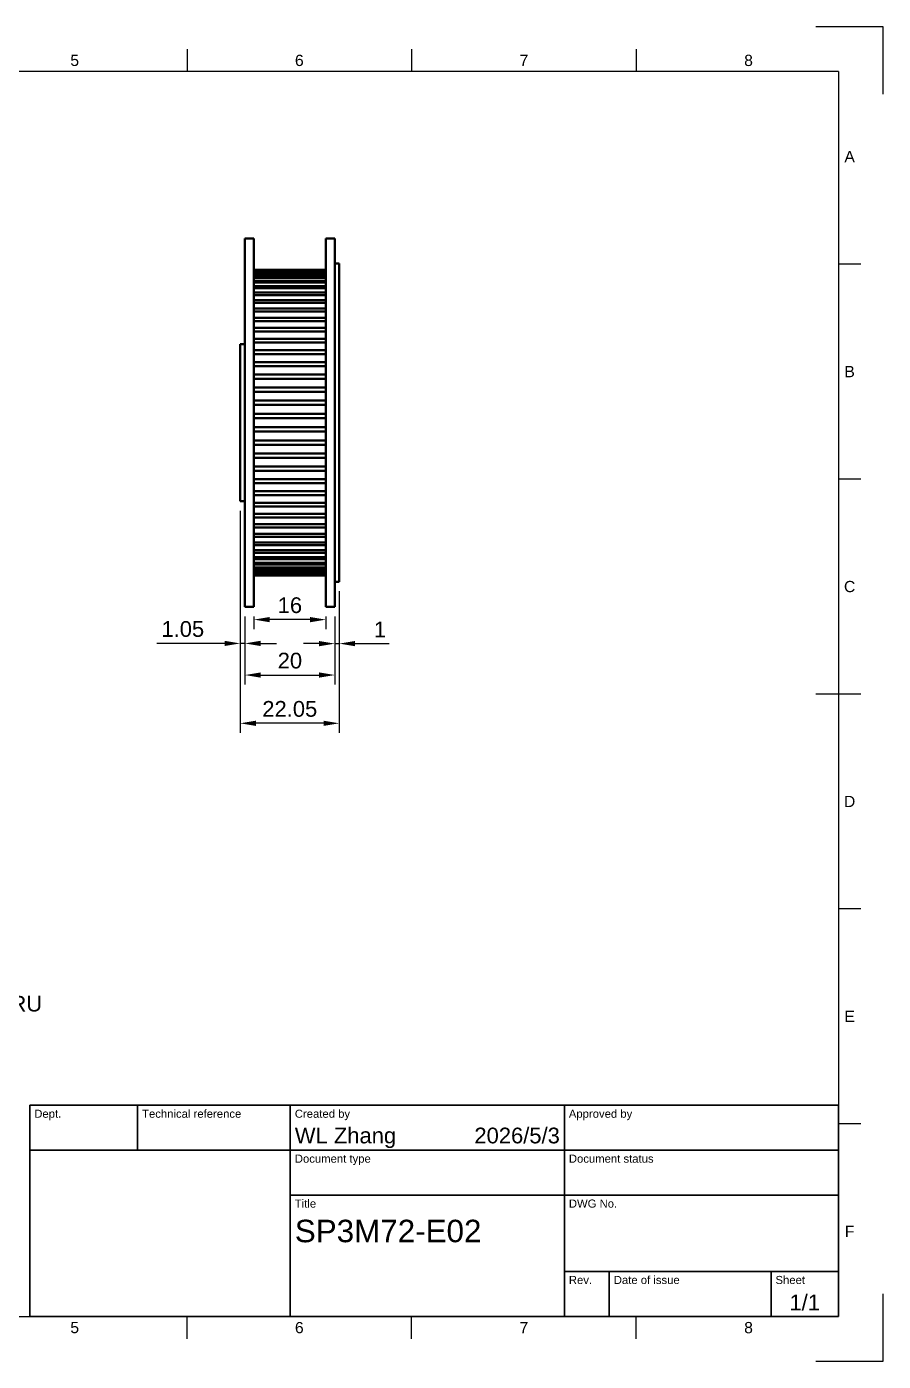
# Model space of a CAD drawing. Header units: millimetres. Extents: x 0 to 420, y 0 to 297.
# Drawn here: x 229.3 to 420, y 0 to 297 of the extents above; entities that cross this region are included whole.
import ezdxf
from ezdxf import colors
from ezdxf.entities.mleader import LeaderData, LeaderLine
from ezdxf.enums import TextEntityAlignment as Align
from ezdxf.math import Vec2, Vec3

# ---------------------------------------------------------------- set-up
doc = ezdxf.new("R2010")
doc.units = ezdxf.units.MM
doc.header["$LTSCALE"] = 0.75
for name, color, linetype, lineweight in [('BORDER', 7, 'Continuous', 25), ('FD_Dimensions', 7, 'Continuous', 25), ('Leaders', 7, 'Continuous', 25), ('TITLEBLOCK', 7, 'Continuous', 35), ('Visible', 7, 'Continuous', 50)]:
    doc.layers.add(name, color=color, linetype=linetype, lineweight=lineweight)
doc.styles.add('FusionTitle', font='arial.ttf')
doc.styles.get("Standard").update_dxf_attribs({"font": 'arial.ttf'})
doc.dimstyles.new('Dim-ISO-25', dxfattribs={"dimtxt": 3.5, "dimasz": 3.5, "dimexe": 2.1, "dimexo": 2.1, "dimgap": 1.4, "dimtad": 1, "dimzin": 12, "dimdsep": 46, "dimtxsty": 'Standard', "dimcen": 0, "dimazin": 3, "dimtp": 0.1, "dimtm": 0.1, "dimtfac": 0.714286, "dimtmove": 0, "dimatfit": 3, "dimfxl": 1, "dimtzin": 12, "dimarcsym": 0})

# ---------------------------------------------------------------- blocks, each defined once
blk = doc.blocks.new('ISO_A3_SHEET')
at = {"layer": 'BORDER'}
for p, q in [((265, 292), (265, 287)), ((315, 292), (315, 287)), ((365, 292), (365, 287)), ((410, 287), (20, 287)), ((410, 287), (410, 10)), ((415, 244.16666), (410, 244.16666)), ((415, 196.33333), (410, 196.33333)), ((415, 148.5), (405, 148.5)), ((415, 100.66667), (410, 100.66667)), ((415, 52.83334), (410, 52.83334)), ((20, 10), (410, 10)), ((265, 5), (265, 10)), ((315, 5), (315, 10)), ((365, 5), (365, 10))]:
    blk.add_line(p, q, dxfattribs=at)
at = {"layer": 'Defpoints'}
for p, q in [((420, 297), (405, 297)), ((420, 282), (420, 297)), ((420, 0), (420, 15)), ((405, 0), (420, 0))]:
    blk.add_line(p, q, dxfattribs=at)
at = {"layer": 'BORDER', "style": 'FusionTitle'}
for s, p in [('5', (240, 289.5)), ('6', (290, 289.5)), ('7', (340, 289.5)), ('8', (390, 289.5)), ('A', (412.5, 268.08333)), ('B', (412.5, 220.25)), ('C', (412.5, 172.41667)), ('D', (412.5, 124.58334)), ('E', (412.5, 76.75001)), ('F', (412.5, 28.91668)), ('5', (240, 7.5)), ('6', (290, 7.5)), ('7', (340, 7.5)), ('8', (390, 7.5))]:
    blk.add_text(s, height=2.5, dxfattribs=at).set_placement(p, align=Align.MIDDLE)
blk = doc.blocks.new('ISO_TITLEBLOCK')
at = {"layer": 'TITLEBLOCK'}
for p, q in [((0, 47), (-180, 47)), ((-180, 47), (-180, 0)), ((-156, 37), (-156, 47)), ((-122, 0), (-122, 47)), ((-61, 0), (-61, 47)), ((0, 0), (0, 47)), ((-180, 37), (0, 37)), ((-122, 27), (0, 27)), ((-61, 10), (0, 10)), ((-51, 0), (-51, 10)), ((-15, 0), (-15, 10)), ((-180, 0), (0, 0))]:
    blk.add_line(p, q, dxfattribs=at)
at = {"layer": 'TITLEBLOCK', "style": 'FusionTitle'}
for s, p in [('Dept.', (-179, 46)), ('Technical reference', (-155, 46)), ('Created by', (-121, 46)), ('Approved by', (-60, 46)), ('Document type', (-121, 36)), ('Document status', (-60, 36)), ('Title', (-121, 26)), ('DWG No.', (-60, 26)), ('Rev.', (-60, 9)), ('Date of issue', (-50, 9)), ('Sheet', (-14, 9))]:
    blk.add_text(s, height=1.8, dxfattribs=at).set_placement(p, align=Align.TOP_LEFT)
for tag, height, p in [('DEPT', 3.5, (-179, 42)), ('TECHNICAL_REFERENCE', 3.5, (-155, 42)), ('CREATED_BY', 3.5, (-121, 42)), ('APPROVED_BY', 3.5, (-60, 42)), ('DOCUMENT_TYPE', 3.5, (-121, 32)), ('DOCUMENT_STATUS', 3.5, (-60, 32)), ('TITLE_1', 5, (-121, 21.5)), ('TITLE_2', 5, (-121, 14)), ('TITLE_3', 5, (-121, 6.5)), ('DATE_OF_ISSUE', 3.5, (-50, 5))]:
    blk.add_attdef(tag, text='', height=height, dxfattribs=at).set_placement(p, align=Align.TOP_LEFT)
for tag, p in [('CREATED_DATE', (-62, 42)), ('APPROVED_DATE', (-0.99, 42))]:
    blk.add_attdef(tag, text='', height=3.5, dxfattribs=at).set_placement(p, align=Align.TOP_RIGHT)
for tag, height, p in [('DRAWING_NUMBER', 5, (-30.5, 19.75)), ('REV', 3.5, (-56, 4.85)), ('SHEET', 3.5, (-7.5, 4.85))]:
    blk.add_attdef(tag, text='', height=height, dxfattribs=at).set_placement(p, align=Align.TOP_CENTER)
blk = doc.blocks.new('*D31')
at = {"layer": 'Defpoints', "color": 0, "transparency": 16777216}
for p in [(276.854063, 191.381314), (277.904063, 167.881314), (276.854063, 159.756096)]:
    blk.add_point(p, dxfattribs=at)
at = {"layer": 'FD_Dimensions', "color": 0, "lineweight": -2, "transparency": 16777216}
for p, q in [((276.854063, 189.281314), (276.854063, 157.656096)), ((277.904063, 165.781314), (277.904063, 157.656096)), ((273.354063, 159.756096), (258.265864, 159.756096)), ((277.904063, 159.756096), (276.854063, 159.756096)), ((281.404063, 159.756096), (284.904063, 159.756096))]:
    blk.add_line(p, q, dxfattribs=at)
at = {"layer": 'FD_Dimensions', "color": 0, "transparency": 16777216}
for points in [[(273.354063, 160.339429), (273.354063, 159.172762), (276.854063, 159.756096)], [(281.404063, 160.339429), (281.404063, 159.172762), (277.904063, 159.756096)]]:
    blk.add_solid(points, dxfattribs=at)
at = {"layer": 'FD_Dimensions', "color": 0, "transparency": 16777216, "insert": (264.059964, 162.943101), "char_height": 3.5, "attachment_point": 5}
blk.add_mtext('1.05', dxfattribs=at)
blk = doc.blocks.new('*D32')
at = {"layer": 'Defpoints', "color": 0, "transparency": 16777216}
for p in [(277.904063, 167.881314), (297.904063, 167.881314), (297.904063, 152.720271)]:
    blk.add_point(p, dxfattribs=at)
at = {"layer": 'FD_Dimensions', "color": 0, "lineweight": -2, "transparency": 16777216}
for p, q in [((277.904063, 165.781314), (277.904063, 150.620271)), ((297.904063, 165.781314), (297.904063, 150.620271)), ((281.404063, 152.720271), (294.404063, 152.720271))]:
    blk.add_line(p, q, dxfattribs=at)
at = {"layer": 'FD_Dimensions', "color": 0, "transparency": 16777216}
for points in [[(281.404063, 153.303604), (281.404063, 152.136938), (277.904063, 152.720271)], [(294.404063, 153.303604), (294.404063, 152.136938), (297.904063, 152.720271)]]:
    blk.add_solid(points, dxfattribs=at)
at = {"layer": 'FD_Dimensions', "color": 0, "transparency": 16777216, "insert": (287.904063, 155.907277), "char_height": 3.5, "attachment_point": 5}
blk.add_mtext('20', dxfattribs=at)
blk = doc.blocks.new('*D33')
at = {"layer": 'Defpoints', "color": 0, "transparency": 16777216}
for p in [(298.904063, 173.478272), (297.904063, 167.881314), (298.904063, 159.710386)]:
    blk.add_point(p, dxfattribs=at)
at = {"layer": 'FD_Dimensions', "color": 0, "lineweight": -2, "transparency": 16777216}
for p, q in [((298.904063, 171.378272), (298.904063, 157.610386)), ((297.904063, 165.781314), (297.904063, 157.610386)), ((294.404063, 159.710386), (290.904063, 159.710386)), ((297.904063, 159.710386), (298.904063, 159.710386)), ((302.404063, 159.710386), (309.993286, 159.710386))]:
    blk.add_line(p, q, dxfattribs=at)
at = {"layer": 'FD_Dimensions', "color": 0, "transparency": 16777216}
for points in [[(294.404063, 160.293719), (294.404063, 159.127053), (297.904063, 159.710386)], [(302.404063, 160.293719), (302.404063, 159.127053), (298.904063, 159.710386)]]:
    blk.add_solid(points, dxfattribs=at)
at = {"layer": 'FD_Dimensions', "color": 0, "transparency": 16777216, "insert": (307.948675, 162.867548), "char_height": 3.5, "attachment_point": 5}
blk.add_mtext('1', dxfattribs=at)
blk = doc.blocks.new('*D34')
at = {"layer": 'Defpoints', "color": 0, "transparency": 16777216}
for p in [(276.854063, 191.381314), (298.904063, 173.478272), (276.854063, 141.978272)]:
    blk.add_point(p, dxfattribs=at)
at = {"layer": 'FD_Dimensions', "color": 0, "lineweight": -2, "transparency": 16777216}
for p, q in [((276.854063, 189.281314), (276.854063, 139.878272)), ((298.904063, 171.378272), (298.904063, 139.878272)), ((295.404063, 141.978272), (280.354063, 141.978272))]:
    blk.add_line(p, q, dxfattribs=at)
at = {"layer": 'FD_Dimensions', "color": 0, "transparency": 16777216}
for points in [[(280.354063, 142.561606), (280.354063, 141.394939), (276.854063, 141.978272)], [(295.404063, 142.561606), (295.404063, 141.394939), (298.904063, 141.978272)]]:
    blk.add_solid(points, dxfattribs=at)
at = {"layer": 'FD_Dimensions', "color": 0, "transparency": 16777216, "insert": (287.879063, 145.165278), "char_height": 3.5, "attachment_point": 5}
blk.add_mtext('22.05', dxfattribs=at)
blk = doc.blocks.new('*D35')
at = {"layer": 'Defpoints', "color": 0, "transparency": 16777216}
for p in [(279.904063, 167.881314), (295.904063, 167.881314), (279.904063, 165.051784)]:
    blk.add_point(p, dxfattribs=at)
at = {"layer": 'FD_Dimensions', "color": 0, "lineweight": -2, "transparency": 16777216}
for p, q in [((279.904063, 165.781314), (279.904063, 162.951784)), ((292.404063, 165.051784), (283.404063, 165.051784)), ((295.904063, 165.781314), (295.904063, 162.951784))]:
    blk.add_line(p, q, dxfattribs=at)
at = {"layer": 'FD_Dimensions', "color": 0, "transparency": 16777216}
for points in [[(283.404063, 165.635117), (283.404063, 164.468451), (279.904063, 165.051784)], [(292.404063, 165.635117), (292.404063, 164.468451), (295.904063, 165.051784)]]:
    blk.add_solid(points, dxfattribs=at)
at = {"layer": 'FD_Dimensions', "color": 0, "transparency": 16777216, "insert": (287.904063, 168.23879), "char_height": 3.5, "attachment_point": 5}
blk.add_mtext('16', dxfattribs=at)

msp = doc.modelspace()

# ---------------------------------------------------------------- linework, layer by layer
at = {"layer": 'Visible', "extrusion": (0, 1, 0)}
for p, q in [((277.904, 249.881), (277.904, 167.881)), ((277.904, 249.881), (279.904, 249.881)), ((279.904, 167.881), (279.904, 249.881)), ((295.904, 249.881), (295.904, 167.881)), ((297.904, 249.881), (295.904, 249.881)), ((297.904, 167.881), (297.904, 249.881)), ((297.904, 244.284), (298.904, 244.284)), ((298.904, 173.478), (298.904, 244.284)), ((295.904, 242.863), (279.904, 242.863)), ((295.904, 242.819), (279.904, 242.819)), ((295.904, 242.649), (279.904, 242.649)), ((295.904, 242.516), (279.904, 242.516)), ((295.904, 242.178), (279.904, 242.178)), ((295.904, 241.958), (279.904, 241.958)), ((295.904, 241.453), (279.904, 241.453)), ((295.904, 241.148), (279.904, 241.148)), ((295.904, 240.48), (279.904, 240.48)), ((295.904, 240.092), (279.904, 240.092)), ((295.904, 239.267), (279.904, 239.267)), ((295.904, 238.798), (279.904, 238.798)), ((295.904, 237.823), (279.904, 237.823)), ((295.904, 237.277), (279.904, 237.277)), ((295.904, 236.158), (279.904, 236.158)), ((295.904, 235.54), (279.904, 235.54)), ((295.904, 234.286), (279.904, 234.286)), ((295.904, 233.6), (279.904, 233.6)), ((295.904, 232.22), (279.904, 232.22)), ((295.904, 231.472), (279.904, 231.472)), ((295.904, 229.977), (279.904, 229.977)), ((295.904, 229.172), (279.904, 229.172)), ((276.854, 226.381), (276.854, 191.381)), ((276.854, 226.381), (277.904, 226.381)), ((295.904, 227.573), (279.904, 227.573)), ((295.904, 226.717), (279.904, 226.717)), ((295.904, 225.027), (279.904, 225.027)), ((295.904, 224.127), (279.904, 224.127)), ((295.904, 222.358), (279.904, 222.358)), ((295.904, 221.421), (279.904, 221.421)), ((295.904, 219.587), (279.904, 219.587)), ((295.904, 218.619), (279.904, 218.619)), ((295.904, 216.734), (279.904, 216.734)), ((295.904, 215.743), (279.904, 215.743)), ((295.904, 213.821), (279.904, 213.821)), ((295.904, 212.815), (279.904, 212.815)), ((295.904, 210.871), (279.904, 210.871)), ((295.904, 209.857), (279.904, 209.857)), ((295.904, 207.906), (279.904, 207.906)), ((295.904, 206.892), (279.904, 206.892)), ((295.904, 204.948), (279.904, 204.948)), ((295.904, 203.941), (279.904, 203.941)), ((295.904, 202.019), (279.904, 202.019)), ((295.904, 201.029), (279.904, 201.029)), ((295.904, 199.144), (279.904, 199.144)), ((295.904, 198.176), (279.904, 198.176)), ((295.904, 196.342), (279.904, 196.342)), ((295.904, 195.404), (279.904, 195.404)), ((295.904, 193.636), (279.904, 193.636)), ((276.854, 191.381), (277.904, 191.381)), ((295.904, 192.735), (279.904, 192.735)), ((295.904, 191.045), (279.904, 191.045)), ((295.904, 190.189), (279.904, 190.189)), ((295.904, 188.591), (279.904, 188.591)), ((295.904, 187.786), (279.904, 187.786)), ((295.904, 186.291), (279.904, 186.291)), ((295.904, 185.542), (279.904, 185.542)), ((295.904, 184.162), (279.904, 184.162)), ((295.904, 183.477), (279.904, 183.477)), ((295.904, 182.222), (279.904, 182.222)), ((295.904, 181.605), (279.904, 181.605)), ((295.904, 180.485), (279.904, 180.485)), ((295.904, 179.94), (279.904, 179.94)), ((295.904, 178.964), (279.904, 178.964)), ((295.904, 178.496), (279.904, 178.496)), ((295.904, 177.671), (279.904, 177.671)), ((295.904, 177.282), (279.904, 177.282)), ((295.904, 176.615), (279.904, 176.615)), ((295.904, 176.31), (279.904, 176.31)), ((295.904, 175.805), (279.904, 175.805)), ((295.904, 175.585), (279.904, 175.585)), ((295.904, 175.246), (279.904, 175.246)), ((295.904, 175.114), (279.904, 175.114)), ((295.904, 174.944), (279.904, 174.944)), ((295.904, 174.899), (279.904, 174.899)), ((297.904, 173.478), (298.904, 173.478)), ((277.904, 167.881), (279.904, 167.881)), ((297.904, 167.881), (295.904, 167.881))]:
    msp.add_line(p, q, dxfattribs=at)

# ---------------------------------------------------------------- block references
at = {"layer": 'BORDER'}
msp.add_blockref('ISO_A3_SHEET', (0, 0), dxfattribs=at)
at = {"layer": 'TITLEBLOCK'}
msp.add_blockref('ISO_TITLEBLOCK', (410, 10), dxfattribs=at).add_auto_attribs({'CREATED_DATE': '2026/5/3', 'SHEET': '1/1', 'TITLE_1': 'SP3M72-E02', 'CREATED_BY': 'WL Zhang'})

# ---------------------------------------------------------------- dimensions: what is measured, and where the dimension line sits
at = {"layer": 'FD_Dimensions'}
for base, p1, p2, picture, middle in [((276.854, 159.756), (277.904, 167.881), (276.854, 191.381), '*D31', (264.06, 159.756)), ((298.904, 159.71), (297.904, 167.881), (298.904, 173.478), '*D33', (307.949, 159.71))]:
    dim = msp.add_linear_dim(base=base, p1=p1, p2=p2, dimstyle='Dim-ISO-25', override={"dimlfac": 1}, dxfattribs=at)
    dim.commit()
    dim.dimension.update_dxf_attribs({"geometry": picture, "text_midpoint": middle, "dimtype": 160})
for base, p1, p2, picture, middle in [((276.854, 141.978), (298.904, 173.478), (276.854, 191.381), '*D34', (287.879, 145.165)), ((279.904, 165.052), (295.904, 167.881), (279.904, 167.881), '*D35', (287.904, 168.239)), ((297.904, 152.72), (277.904, 167.881), (297.904, 167.881), '*D32', (287.904, 155.907))]:
    dim = msp.add_linear_dim(base=base, p1=p1, p2=p2, dimstyle='Dim-ISO-25', override={"dimlfac": 1, "dimclrd": 0, "dimclre": 0}, dxfattribs=at)
    dim.commit()
    dim.dimension.update_dxf_attribs({"geometry": picture, "text_midpoint": middle})

# ---------------------------------------------------------------- leaders
at = {"layer": 'Leaders'}
ml = msp.add_multileader_mtext('Standard', dxfattribs=at)
ml.set_content('6x M4x0.7 THRU', color=256)
ml.set_leader_properties()
ml.build(insert=Vec2(0, 0))
ml.multileader.update_dxf_attribs({"text_left_attachment_type": 5, "text_right_attachment_type": 5, "dogleg_length": 3.5, "arrow_head_size": 3.5})
ctx = ml.context
ctx.base_point, ctx.char_height, ctx.arrow_head_size, ctx.landing_gap_size, ctx.plane_origin = Vec3(195.268, 77.13), 3.5, 3.5, 0, Vec3(164.068, 95.057)
ctx.left_attachment, ctx.right_attachment = 5, 5
notes = []
notes.append((ctx, [(0, (1, 1, 0), (191.768, 77.13), (1, 0), 3.5, [(0, [(164.068, 95.057)], 0, [])])]))
ctx.mtext.insert, ctx.mtext.flow_direction = Vec3(195.268, 81.344), 5
for ctx, leaders in notes:
    for number, flags, end, landing, length, lines in leaders:
        leader = LeaderData()
        leader.index, (leader.has_last_leader_line, leader.has_dogleg_vector, leader.attachment_direction) = number, flags
        leader.last_leader_point, leader.dogleg_vector, leader.dogleg_length = Vec3(end), Vec3(landing), length
        for number, points, colour, breaks in lines:
            line = LeaderLine()
            line.index, line.vertices, line.color, line.breaks = number, Vec3.list(points), colors.encode_raw_color(colour), breaks
            leader.lines.append(line)
        ctx.leaders.append(leader)

doc.saveas('drawing.dxf')
